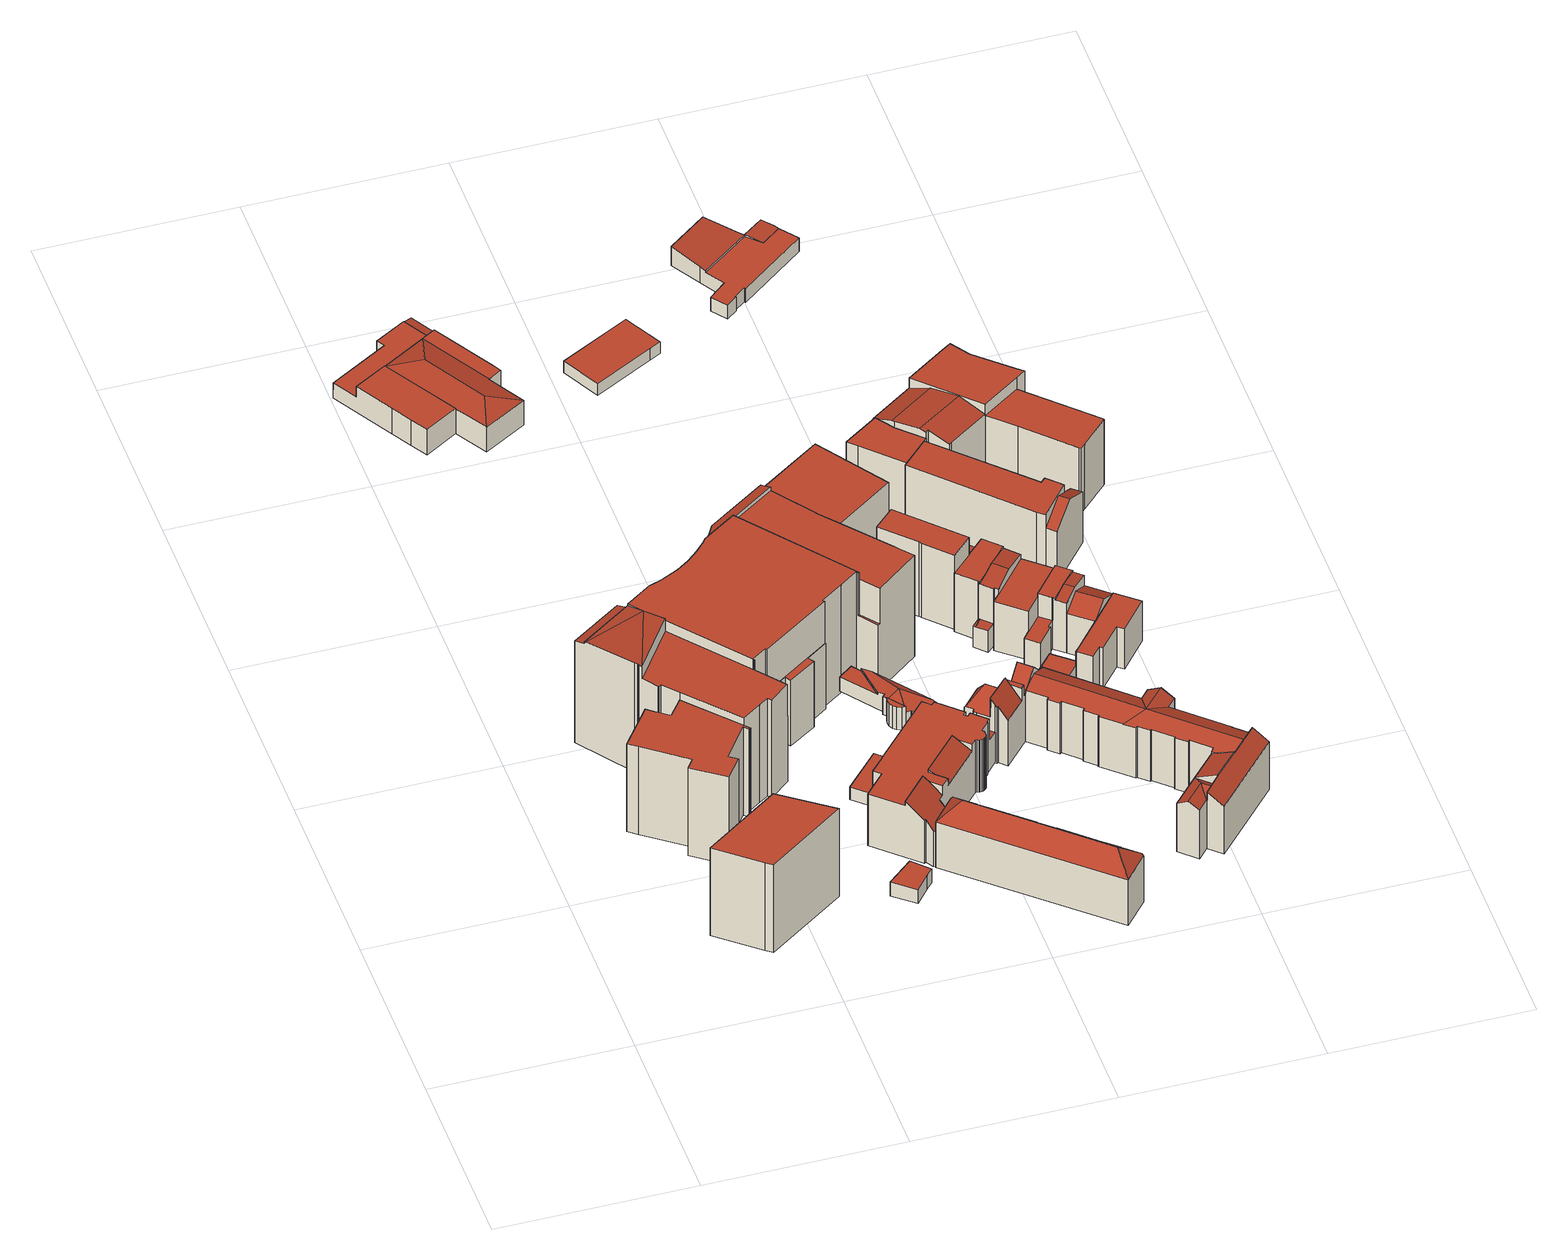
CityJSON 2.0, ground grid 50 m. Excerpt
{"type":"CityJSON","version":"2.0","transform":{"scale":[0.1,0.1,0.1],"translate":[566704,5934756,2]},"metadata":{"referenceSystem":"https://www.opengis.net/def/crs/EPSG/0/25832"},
"CityObjects":{
"building1":{"type":"Building","attributes":{"Gemeindeschluessel":"02000000","Geometrietyp2DReferenz":"3000","function":"31001_1010","roofType":"1000","measuredHeight":26.86,"storeysAboveGround":8},"geometry":[{"type":"MultiSurface","lod":"2","boundaries":[[[0,1,2,3]],[[3,2,4,5]],[[6,7,8,9]],[[9,8,1,0]],[[5,4,7,6]],[[5,6,9,0,3]],[[7,4,2,1,8]]],"semantics":{"surfaces":[{"type":"WallSurface"},{"type":"GroundSurface"},{"type":"RoofSurface"}],"values":[0,0,0,0,0,1,2]}}]},
"building2":{"type":"Building","attributes":{"Gemeindeschluessel":"02000000","Geometrietyp2DReferenz":"3000","function":"31001_1010","roofType":"1000","measuredHeight":26.84,"storeysAboveGround":8},"geometry":[{"type":"MultiSurface","lod":"2","boundaries":[[[10,11,12,13]],[[14,15,16,17]],[[18,19,20,21]],[[21,20,22,23]],[[24,25,26,27,28,29,10,13,14,17,30,31,32,18,21,23]],[[33,34,35,36,37,38,22,20,19,39,40,41,16,15,12,11]],[[33,11,10,29]],[[38,37,25,24]],[[22,38,24,23]],[[39,19,18,32]],[[36,35,27,26]],[[40,39,32,31]],[[37,36,26,25]],[[35,34,28,27]],[[34,33,29,28]],[[41,40,31,30]],[[16,41,30,17]],[[12,15,14,13]]],"semantics":{"surfaces":[{"type":"WallSurface"},{"type":"GroundSurface"},{"type":"RoofSurface"}],"values":[0,0,0,0,1,2,0,0,0,0,0,0,0,0,0,0,0,0]}}]},
"building3":{"type":"Building","attributes":{"Gemeindeschluessel":"02000000","Geometrietyp2DReferenz":"3000","function":"31001_2500","roofType":"1000","measuredHeight":4.19,"storeysAboveGround":1},"geometry":[{"type":"MultiSurface","lod":"2","boundaries":[[[42,43,44,45]],[[46,44,43,47,48]],[[49,50,51,42,45]],[[50,49,46,48]],[[49,45,44,46]],[[42,51,47,43]],[[51,50,48,47]]],"semantics":{"surfaces":[{"type":"WallSurface"},{"type":"RoofSurface"},{"type":"GroundSurface"}],"values":[0,1,2,0,0,0,0]}}]},
"building4":{"type":"Building","attributes":{"Gemeindeschluessel":"02000000","Geometrietyp2DReferenz":"3000","function":"31001_2080","roofType":"3100","measuredHeight":9.26,"storeysAboveGround":2},"geometry":[{"type":"MultiSurface","lod":"2","boundaries":[[[52,53,54,55,56,57]],[[58,59,60]],[[61,62,63,64]],[[65,66,67,68,69]],[[70,71,72,73]],[[60,56,55,74]],[[75,54,53,76]],[[76,53,52,77]],[[78,79,80,81]],[[64,82,83,61]],[[84,63,62,85]],[[86,67,66,87]],[[88,65,69,59]],[[89,71,70,90]],[[91,75,76,77,92,78,81,84,85,93,86,87,94,89,90]],[[95,83,82,80,79,96,97]],[[95,97,57,56,60,59,69,68]],[[80,82,64,63,84,81]],[[98,91,90,70,73]],[[71,89,94,99]],[[94,87,66,65,88,99]],[[86,93,83,95,68,67]],[[93,85,62,61,83]],[[75,91,98,74,55,54]],[[92,77,52,57,97,96]],[[96,79,78,92]],[[72,71,99,88,59,58]],[[72,58,60,74,98,73]]],"semantics":{"surfaces":[{"type":"RoofSurface"},{"type":"WallSurface"},{"type":"GroundSurface"}],"values":[0,0,0,0,0,1,1,1,1,1,1,1,1,1,2,0,1,1,1,1,1,1,1,1,1,1,0,0]}}]},
"building5":{"type":"Building","attributes":{"Gemeindeschluessel":"02000000","Geometrietyp2DReferenz":"3000","function":"31001_2070","roofType":"1000","measuredHeight":33.61,"storeysAboveGround":8},"geometry":[{"type":"MultiSurface","lod":"2","boundaries":[[[100,101,102,103]],[[104,105,106,107]],[[108,109,110,111,112,105,104]],[[113,114,105,112]],[[115,116,117,118,119,120,121,122]],[[123,124,125,126,127,128]],[[128,102,101,123]],[[129,111,110,130]],[[130,110,109,131]],[[131,109,108,132]],[[105,114,133]],[[134,133,114,113,135]],[[136,137,138,139]],[[139,138,140,141]],[[141,140,142,143]],[[144,145,146,147]],[[147,146,148,149]],[[149,148,150,151]],[[151,150,152,153]],[[105,154,106]],[[155,156,157,158]],[[159,158,157,160,161]],[[162,161,160,163,164]],[[165,166,167,168]],[[168,167,169,170]],[[121,171,172,122]],[[173,174,175,176]],[[177,178,179,180,181]],[[180,179,133,134]],[[182,183,184,185]],[[185,184,186,187]],[[187,186,188,189]],[[190,120,119,191]],[[191,119,118,192]],[[192,118,117,193]],[[193,117,116,194]],[[194,116,115,195]],[[196,197,198,199]],[[200,201,158,159]],[[202,203,204,205]],[[205,204,206,207]],[[207,206,208,209]],[[210,211,212,213]],[[214,127,126,215]],[[215,126,125,216]],[[217,165,168,170,190,191,192,193,194,195,173,176,218,182,185,187,189,136,139,141,143,129,130,131,132,219,214,215,216,144,147,149,151,153,220,221,222,196,199,202,205,207,209,223,210,213]],[[188,186,184,183,224,180,134,135,142,140,138,137]],[[225,226,155,158,201,198,197]],[[227,212,211,228,208,206,204,203,200,159,161]],[[219,132,108,104,107,100,103]],[[129,143,142,135,113,112,111]],[[188,137,136,189]],[[164,163,166,165,217,229]],[[230,218,176,175,178,177]],[[225,197,196,222]],[[217,213,212,227,231,229]],[[231,227,161,162]],[[228,211,210,223]],[[208,228,223,209]],[[202,199,198,201,200,203]],[[226,225,222,221]],[[182,218,230,232,224,183]],[[181,180,224,232]],[[173,195,115,122,172,174]],[[190,170,169,171,121,120]],[[221,220,233,156,155,226]],[[233,220,153,152]],[[144,216,125,124,234,145]],[[107,106,154,234,124,123,101,100]],[[214,219,103,102,128,127]],[[231,162,164,229]],[[181,232,230,177]],[[233,152,150,148,146,145,234,154,105,133,179,178,175,174,172,171,169,167,166,163,160,157,156]]],"semantics":{"surfaces":[{"type":"RoofSurface"},{"type":"WallSurface"},{"type":"GroundSurface"}],"values":[0,0,0,0,0,0,1,1,1,1,1,1,1,1,1,1,1,1,1,1,1,1,1,1,1,1,1,1,1,1,1,1,1,1,1,1,1,1,1,1,1,1,1,1,1,2,0,0,0,1,1,1,1,1,1,1,1,1,1,1,1,1,1,1,1,1,1,1,1,1,0,0,0]}}]},
"building6":{"type":"Building","attributes":{"Gemeindeschluessel":"02000000","Geometrietyp2DReferenz":"3000","function":"31001_3050","roofType":"1000","measuredHeight":17.18,"storeysAboveGround":5},"geometry":[{"type":"MultiSurface","lod":"2","boundaries":[[[235,236,237,238,239,240]],[[241,242,243,244]],[[245,246,247,248]],[[248,247,249,250]],[[251,252,253,254]],[[255,256,257,258]],[[258,257,259]],[[260,261,262,263]],[[263,262,264,265]],[[235,266,236]],[[267,268,259]],[[269,240,239,270]],[[270,239,238]],[[235,240,269]],[[271,272,273,274]],[[274,273,275,276]],[[276,275,277,278]],[[244,279,280,241]],[[281,282,283,284]],[[284,283,285,286]],[[286,285,287,288]],[[288,287,289,290]],[[290,289,291,292]],[[292,291,293,294]],[[294,293,295,296]],[[296,295,297,298]],[[298,297,299,300]],[[300,299,301,302]],[[302,301,303,304]],[[304,303,305,306]],[[306,305,307,308]],[[308,307,309,310]],[[310,309,311,312]],[[312,311,313,314]],[[237,315,238]],[[316,243,242,317]],[[318,319,320,321]],[[314,313,315,237,236,266,268,267,322,323]],[[281,284,286,288,290,292,294,296,298,300,302,304,306,308,310,312,314,323,318,321,260,263,265,245,248,250,324,251,254,325,326,271,274,276,278,327,316,317]],[[277,275,273,272,328,329,330,249,247,246,255,258,259,268,266,235,269,270,238,315,313,311,309,307,305,303,301,299,297,295,293,291,289,287,285,283,282,280,279,331]],[[332,333,334,335,253,252]],[[249,330,324,250]],[[332,252,251,324,330,329]],[[281,317,242,241,280,282]],[[316,327,331,279,244,243]],[[277,331,327,278]],[[271,326,334,333,328,272]],[[261,260,321,320]],[[319,318,323,322]],[[333,332,329,328]],[[335,334,326,325]],[[253,335,325,254]],[[245,265,264,256,255,246]],[[319,322,267,259,257,256,264,262,261,320]]],"semantics":{"surfaces":[{"type":"RoofSurface"},{"type":"WallSurface"},{"type":"GroundSurface"}],"values":[0,0,1,1,1,1,1,1,1,1,1,1,1,1,1,1,1,1,1,1,1,1,1,1,1,1,1,1,1,1,1,1,1,1,1,1,1,1,2,0,0,1,1,1,1,1,1,1,1,1,1,1,1,0]}}]},
"building7":{"type":"Building","attributes":{"Gemeindeschluessel":"02000000","Geometrietyp2DReferenz":"3000","function":"31001_1010","roofType":"3200","measuredHeight":18.38,"storeysAboveGround":3},"geometry":[{"type":"MultiSurface","lod":"2","boundaries":[[[336,337,338,339,340,341]],[[342,343,336,341]],[[336,343,344,345,346,347,348,349,350,351,352,353,354,355,356,337]],[[342,357,344,343]],[[358,341,340,359]],[[359,340,339,360]],[[360,339,338,361]],[[362,342,341,358]],[[363,356,355,364]],[[364,355,354,365]],[[365,354,353,366]],[[366,353,352,367]],[[367,352,351,368]],[[368,351,350,369]],[[369,350,349,370]],[[370,349,348,371]],[[371,348,347,372]],[[372,347,346,373]],[[373,346,345,374]],[[375,357,342,362]],[[363,364,365,366,367,368,369,370,371,372,373,374,375,362,358,359,360,361]],[[375,374,345,344,357]],[[363,361,338,337,356]]],"semantics":{"surfaces":[{"type":"RoofSurface"},{"type":"WallSurface"},{"type":"GroundSurface"}],"values":[0,0,0,0,1,1,1,1,1,1,1,1,1,1,1,1,1,1,1,1,2,1,1]}}]},
"building8":{"type":"Building","attributes":{"Gemeindeschluessel":"02000000","Geometrietyp2DReferenz":"3000","function":"31001_3050","roofType":"3500","measuredHeight":7.02,"storeysAboveGround":1},"geometry":[{"type":"MultiSurface","lod":"2","boundaries":[[[376,377,378,379,380,381,382,383]],[[384,385,386,387,388,389,390]],[[382,391,383]],[[392,393,382,381,394]],[[395,396,397,391,382,393]],[[398,380,379,399]],[[399,379,378,400]],[[401,377,376,402]],[[394,389,388,392]],[[403,387,386,404]],[[404,386,385,405]],[[405,385,384,406]],[[406,384,390,407]],[[408,397,396,409]],[[410,395,393,411]],[[412,413,414,415]],[[415,414,416,417]],[[418,419,402,376,383,391,397,408,420,421]],[[412,415,417,410,411,403,404,405,406,407,422,398,399,400,423,418,421,424]],[[425,423,400,378,377,401]],[[403,411,393,392,388,387]],[[413,412,424,426]],[[426,424,421,420]],[[410,417,416,409,396,395]],[[422,407,390,389,394]],[[398,422,394,381,380]],[[419,418,423,425]],[[426,420,408,409,416,414,413]],[[419,425,401,402]]],"semantics":{"surfaces":[{"type":"RoofSurface"},{"type":"WallSurface"},{"type":"GroundSurface"}],"values":[0,0,0,0,0,1,1,1,1,1,1,1,1,1,1,1,1,1,2,1,1,1,1,1,1,1,1,0,0]}}]},
"building9":{"type":"Building","attributes":{"Gemeindeschluessel":"02000000","Geometrietyp2DReferenz":"3000","function":"31001_2070","roofType":"1000","measuredHeight":29.57,"storeysAboveGround":6},"geometry":[{"type":"MultiSurface","lod":"2","boundaries":[[[427,428,429,430]],[[430,429,431,432]],[[432,431,433,434]],[[434,433,435,436]],[[437,438,439,440]],[[438,437,428,427]],[[440,439,436,435]],[[436,439,438,427,430,432,434]],[[440,435,433,431,429,428,437]]],"semantics":{"surfaces":[{"type":"WallSurface"},{"type":"GroundSurface"},{"type":"RoofSurface"}],"values":[0,0,0,0,0,0,0,1,2]}}]},
"building10":{"type":"Building","attributes":{"Gemeindeschluessel":"02000000","Geometrietyp2DReferenz":"3000","function":"31001_2080","roofType":"1000","measuredHeight":3.57,"storeysAboveGround":1},"geometry":[{"type":"MultiSurface","lod":"2","boundaries":[[[441,442,443,444,445]],[[446,447,448,449,450]],[[446,445,444,447]],[[447,444,443,448]],[[448,443,442,449]],[[449,442,441,450]],[[450,441,445,446]]],"semantics":{"surfaces":[{"type":"RoofSurface"},{"type":"GroundSurface"},{"type":"WallSurface"}],"values":[0,1,2,2,2,2,2]}}]},
"building11":{"type":"Building","attributes":{"Gemeindeschluessel":"02000000","Geometrietyp2DReferenz":"3000","function":"31001_1010","roofType":"3100","measuredHeight":19.63,"storeysAboveGround":3},"geometry":[{"type":"MultiSurface","lod":"2","boundaries":[[[451,452,453,454,455,456]],[[457,458,459,460,461,462,452,451]],[[463,464,465,466,467,468,469,470,471,472,461]],[[452,462,461,473,453]],[[469,474,475,476,477]],[[478,479,480,481,482,483,484]],[[482,485,486,487,488,489,483]],[[490,491,492,493,494]],[[495,496,491,490]],[[497,456,455,412]],[[412,455,454,424]],[[498,459,458,499]],[[499,458,457,500]],[[460,463,461]],[[461,472,473]],[[477,470,469]],[[501,467,466,502]],[[502,466,465,503]],[[503,465,464,504]],[[484,476,475,478]],[[468,474,469]],[[505,489,488,506]],[[506,488,487,507]],[[480,508,481]],[[509,510,511,512]],[[512,511,513,514]],[[514,513,515,516]],[[516,515,517,518]],[[518,517,519,520]],[[520,519,521,522]],[[522,521,523,524]],[[485,525,486]],[[526,527,528,529]],[[530,531,532,533]],[[534,535,536,537]],[[537,536,538,539]],[[539,538,540,541]],[[492,542,543,494,493]],[[544,545,546,547]],[[544,548,549]],[[550,551,552,553]],[[547,546,554]],[[554,555,556]],[[532,531,540,538,536,535,557,548,544,547,554,558,559,528,527]],[[560,561,562,563,564,534,537,539,541,530,533,526,529,509,512,514,516,518,520,522,524,565,501,502,503,504,498,499,500,497,412,424,566,505,506,507,567,568,569,570,550,553,571]],[[572,555,554,546,542,573,574]],[[505,566,471,470,477,476,484,483,489]],[[494,493,494,549,548,557,564,563,575]],[[572,574,560,571]],[[576,558,554,556,552,551]],[[566,424,454,453,473,472,471]],[[501,565,479,478,475,474,468,467]],[[577,567,507,487,486,525]],[[509,529,528,559,578,510]],[[579,568,567,577]],[[551,550,570,576]],[[561,560,574,573,496,495,580]],[[571,553,552,556,555,572]],[[573,542,492,491,496]],[[543,542,546,545]],[[569,568,579,581,582]],[[576,570,569,582]],[[583,562,561,580]],[[534,564,557,535]],[[530,541,540,531]],[[563,562,583,584,575]],[[526,533,532,527]],[[565,524,523,508,480,479]],[[481,585,485,482]],[[498,504,464,463,460,459]],[[497,500,457,451,456]],[[543,545,544,549,494]],[[558,576,582,581]],[[558,581,579,577]],[[584,583,580,495,490]],[[584,490,494,575]],[[558,577,525,485,585]],[[558,585,481,508,523,521,519,517,515,513,511,510,578,559]]],"semantics":{"surfaces":[{"type":"RoofSurface"},{"type":"WallSurface"},{"type":"GroundSurface"}],"values":[0,0,0,0,0,0,0,0,0,1,1,1,1,1,1,1,1,1,1,1,1,1,1,1,1,1,1,1,1,1,1,1,1,1,1,1,1,1,1,1,1,1,1,0,2,0,1,1,1,0,1,1,1,1,1,1,1,1,1,1,1,1,1,1,1,1,1,1,1,1,1,0,0,0,0,0,0,0]}}]},
"building12":{"type":"Building","attributes":{"Gemeindeschluessel":"02000000","Geometrietyp2DReferenz":"3000","function":"31001_1010","roofType":"1000","measuredHeight":22.8,"storeysAboveGround":4},"geometry":[{"type":"MultiSurface","lod":"2","boundaries":[[[586,587,588,589,590,591]],[[592,593,594,595]],[[596,591,590,597]],[[597,590,589,598]],[[599,588,587,600]],[[600,587,586,601]],[[599,600,601,602,603,592,595,604]],[[594,593,605,606,596,597,598,607]],[[594,607,604,595]],[[602,601,586,591,596,606]],[[599,604,607,598,589,588]],[[605,593,592,603]],[[606,605,603,602]]],"semantics":{"surfaces":[{"type":"RoofSurface"},{"type":"WallSurface"},{"type":"GroundSurface"}],"values":[0,1,1,1,1,1,2,0,1,1,1,1,1]}}]},
"building13":{"type":"Building","attributes":{"Gemeindeschluessel":"02000000","Geometrietyp2DReferenz":"3000","function":"31001_1010","roofType":"1000","measuredHeight":7.49,"storeysAboveGround":2},"geometry":[{"type":"MultiSurface","lod":"2","boundaries":[[[608,609,610,611]],[[612,613,614,615]],[[615,614,609,608]],[[616,617,613,612]],[[617,616,611,610]],[[611,616,612,615,608]],[[617,610,609,614,613]]],"semantics":{"surfaces":[{"type":"WallSurface"},{"type":"GroundSurface"},{"type":"RoofSurface"}],"values":[0,0,0,0,0,1,2]}}]},
"building14":{"type":"Building","attributes":{"Gemeindeschluessel":"02000000","Geometrietyp2DReferenz":"3000","function":"31001_2010","roofType":"1000","measuredHeight":18.44,"storeysAboveGround":5},"geometry":[{"type":"MultiSurface","lod":"2","boundaries":[[[618,619,620,621,622,623,624,625,626,627]],[[628,629,630,631]],[[632,633,634,635,636,621,637]],[[635,638,639,622,636]],[[631,640,641,642]],[[643,627,626,644]],[[644,626,625,645]],[[645,625,624,646]],[[639,623,622]],[[621,620,637]],[[631,630,640]],[[647,634,633,648]],[[647,648,649,650,651,643,644,645,646,652]],[[647,652,638,635,634]],[[622,621,636]],[[650,649,628,631,642]],[[649,648,633,632,629,628]],[[643,651,618,627]],[[651,650,642,641,619,618]],[[640,630,629,632,637,620,619,641]],[[652,646,624,623,639,638]]],"semantics":{"surfaces":[{"type":"RoofSurface"},{"type":"WallSurface"},{"type":"GroundSurface"}],"values":[0,0,0,0,0,1,1,1,1,1,1,1,2,1,1,1,1,1,1,1,1]}}]},
"building15":{"type":"Building","attributes":{"Gemeindeschluessel":"02000000","Geometrietyp2DReferenz":"3000","function":"31001_2010","roofType":"1000","measuredHeight":20.23,"storeysAboveGround":5},"geometry":[{"type":"MultiSurface","lod":"2","boundaries":[[[653,654,655,656]],[[656,655,657,658]],[[658,657,659,660]],[[660,659,661,662]],[[662,661,663,664]],[[664,663,665,666]],[[667,668,669,670]],[[666,665,668,667]],[[654,653,670,669]],[[670,653,656,658,660,662,664,666,667]],[[654,669,668,665,663,661,659,657,655]]],"semantics":{"surfaces":[{"type":"WallSurface"},{"type":"GroundSurface"},{"type":"RoofSurface"}],"values":[0,0,0,0,0,0,0,0,0,1,2]}}]},
"building16":{"type":"Building","attributes":{"Gemeindeschluessel":"02000000","Geometrietyp2DReferenz":"3000","function":"31001_1010","roofType":"1000","measuredHeight":15,"storeysAboveGround":5},"geometry":[{"type":"MultiSurface","lod":"2","boundaries":[[[671,672,673,674,675]],[[676,677,678,679,680]],[[676,675,674,677]],[[677,674,673,678]],[[678,673,672,679]],[[679,672,671,680]],[[680,671,675,676]]],"semantics":{"surfaces":[{"type":"RoofSurface"},{"type":"GroundSurface"},{"type":"WallSurface"}],"values":[0,1,2,2,2,2,2]}}]},
"building17":{"type":"Building","attributes":{"Gemeindeschluessel":"02000000","Geometrietyp2DReferenz":"3000","function":"31001_2010","roofType":"1000","measuredHeight":16,"storeysAboveGround":3},"geometry":[{"type":"MultiSurface","lod":"2","boundaries":[[[681,682,683,684,685,686,687,688]],[[689,690,691,692,693,694,695,696]],[[697,698,699,696,700]],[[698,701,702,689,699]],[[703,688,687,704]],[[704,687,686,705]],[[706,683,682,707]],[[707,682,681,708]],[[708,681,688,703]],[[702,690,689]],[[696,695,700]],[[684,693,692,685]],[[709,710,706,707,708,703,704,705,711,712]],[[709,712,701,698,697]],[[689,696,699]],[[710,709,697,700,695,694]],[[712,711,691,690,702,701]],[[706,710,694,693,684,683]],[[711,705,686,685,692,691]]],"semantics":{"surfaces":[{"type":"RoofSurface"},{"type":"WallSurface"},{"type":"GroundSurface"}],"values":[0,0,0,0,1,1,1,1,1,1,1,1,2,1,1,1,1,1,1]}}]},
"building18":{"type":"Building","attributes":{"Gemeindeschluessel":"02000000","Geometrietyp2DReferenz":"3000","function":"31001_1010","roofType":"1000","measuredHeight":12.37,"storeysAboveGround":4},"geometry":[{"type":"MultiSurface","lod":"2","boundaries":[[[713,714,715,716]],[[716,715,717,718]],[[718,717,719,720]],[[721,722,723,724]],[[724,723,725,726]],[[726,725,727,728]],[[728,727,714,713]],[[729,730,731,732]],[[732,731,722,721]],[[730,729,720,719]],[[720,729,732,721,724,726,728,713,716,718]],[[730,719,717,715,714,727,725,723,722,731]]],"semantics":{"surfaces":[{"type":"WallSurface"},{"type":"GroundSurface"},{"type":"RoofSurface"}],"values":[0,0,0,0,0,0,0,0,0,0,1,2]}}]},
"building19":{"type":"Building","attributes":{"Gemeindeschluessel":"02000000","Geometrietyp2DReferenz":"3000","function":"31001_1010","roofType":"3100","measuredHeight":14.76,"storeysAboveGround":4},"geometry":[{"type":"MultiSurface","lod":"2","boundaries":[[[733,734,735,736]],[[734,737,738,735]],[[739,733,736,740]],[[741,738,737,742]],[[742,737,734,733,739]],[[740,736,735,738,741]],[[740,741,742,739]]],"semantics":{"surfaces":[{"type":"RoofSurface"},{"type":"WallSurface"},{"type":"GroundSurface"}],"values":[0,0,1,1,1,1,2]}}]},
"building20":{"type":"Building","attributes":{"Gemeindeschluessel":"02000000","Geometrietyp2DReferenz":"3000","function":"31001_2010","roofType":"1000","measuredHeight":19.7,"storeysAboveGround":5},"geometry":[{"type":"MultiSurface","lod":"2","boundaries":[[[743,659,744,745]],[[745,744,746,747]],[[748,749,750,751]],[[752,753,663,754]],[[754,663,661,755]],[[756,757,758,759]],[[750,749,758,757,746,744,659,661,663,753]],[[748,751,752,754,755,743,745,747,756,759]],[[752,751,750,753]],[[748,759,758,749]],[[756,747,746,757]],[[743,755,661,659]]],"semantics":{"surfaces":[{"type":"WallSurface"},{"type":"RoofSurface"},{"type":"GroundSurface"}],"values":[0,0,0,0,0,0,1,2,0,0,0,0]}}]},
"building21":{"type":"Building","attributes":{"Gemeindeschluessel":"02000000","Geometrietyp2DReferenz":"3000","function":"31001_2080","roofType":"1000","measuredHeight":5.64,"storeysAboveGround":1},"geometry":[{"type":"MultiSurface","lod":"2","boundaries":[[[760,761,762,763,764,765,766]],[[767,768,769,770,771]],[[772,773,774,775]],[[776,766,765,777]],[[777,765,764,778]],[[778,764,763,779]],[[775,762,761,780]],[[781,760,766,776]],[[782,783,784,785]],[[785,784,786,787]],[[787,786,788,789]],[[790,791,792,793]],[[771,770,772,775]],[[772,770,769,773]],[[794,768,767,795]],[[771,775,795,767]],[[790,793,782,785,787,789,796,781,776,777,778,779,797,798]],[[792,791,799,794,795,775,780,800,788,786,784,783]],[[800,780,761,760,781,796]],[[798,797,774,773,769,768,794,799]],[[799,791,790,798]],[[792,783,782,793]],[[788,800,796,789]],[[797,779,763,762,775,774]]],"semantics":{"surfaces":[{"type":"RoofSurface"},{"type":"WallSurface"},{"type":"GroundSurface"}],"values":[0,0,0,1,1,1,1,1,1,1,1,1,1,1,1,1,2,0,1,1,1,1,1,1]}}]},
"building22":{"type":"Building","attributes":{"Gemeindeschluessel":"02000000","Geometrietyp2DReferenz":"3000","function":"31001_1010","roofType":"3100","measuredHeight":19.62,"storeysAboveGround":3},"geometry":[{"type":"MultiSurface","lod":"2","boundaries":[[[801,802,803,804]],[[802,805,806,807,803]],[[808,801,804,748]],[[759,807,806,809]],[[809,806,805,810]],[[810,805,802,801,808]],[[748,804,803,807,759]],[[748,759,809,810,808]]],"semantics":{"surfaces":[{"type":"RoofSurface"},{"type":"WallSurface"},{"type":"GroundSurface"}],"values":[0,0,1,1,1,1,1,2]}}]},
"building23":{"type":"Building","attributes":{"Gemeindeschluessel":"02000000","Geometrietyp2DReferenz":"3000","function":"31001_2010","roofType":"1000","measuredHeight":23.28,"storeysAboveGround":5},"geometry":[{"type":"MultiSurface","lod":"2","boundaries":[[[811,812,813,814]],[[815,816,817,812,811]],[[818,819,820,821,822,817,816]],[[823,824,825,826,827,828,829,830]],[[831,821,820,832]],[[832,820,819,833]],[[833,819,818,834]],[[829,835,836,830]],[[837,838,839,840]],[[840,839,841,842]],[[842,841,843,844]],[[844,843,845,846]],[[847,828,827,848]],[[848,827,826,849]],[[849,826,825,850]],[[850,825,824,851]],[[851,824,823,852]],[[853,831,832,833,834,854,855,837,840,842,844,846,856,847,848,849,850,851,852]],[[838,837,855,814,813,857]],[[855,854,815,811,814]],[[857,813,812,817,822,836]],[[853,852,823,830,836]],[[847,856,835,829,828]],[[835,856,846,845]],[[831,853,836,822,821]],[[854,834,818,816,815]],[[845,843,841,839,838,857,836,835]]],"semantics":{"surfaces":[{"type":"RoofSurface"},{"type":"WallSurface"},{"type":"GroundSurface"}],"values":[0,0,0,0,1,1,1,1,1,1,1,1,1,1,1,1,1,2,1,1,1,1,1,1,1,1,0]}}]}
},
"vertices":[
[265,270,42],[265,270,311],[458,403,311],[458,403,42],[586,309,311],[586,309,42],[386,171,42],[386,171,311],[370,183,311],[370,183,42],
[214,655,36],[214,655,305],[192,671,305],[192,671,36],[268,772,36],[268,772,305],[289,756,305],[289,756,36],[478,638,36],[478,638,305],[477,637,305],[477,637,36],[473,634,305],[473,634,36],[463,646,36],[400,561,36],[420,546,36],[381,493,36],[301,552,36],[319,576,36],[318,734,36],[352,778,36],[467,651,36],[319,576,305],[301,552,305],[381,493,305],[420,546,305],[400,561,305],[463,646,305],[467,651,305],[352,778,305],[318,734,305],
[797,277,54],[797,277,96],[781,259,96],[781,259,54],[747,218,96],[758,318,96],[694,263,96],[747,218,54],[694,263,54],[758,318,54],
[98,2157,85],[128,2107,85],[153,2065,85],[236,2114,85],[126,2301,85],[42,2253,85],[214,2278,100],[237,2366,83],[126,2301,83],[270,2386,51],[292,2399,47],[245,2480,47],[223,2467,51],[341,2188,84],[374,2208,84],[362,2229,84],[270,2385,84],[237,2366,84],[285,2033,83],[393,2096,83],[307,2119,100],[285,2034,83],[236,2114,83],[153,2065,7],[128,2107,7],[98,2157,7],[156,2401,7],[156,2401,53],[144,2421,53],[144,2421,7],[223,2467,53],[270,2386,53],[245,2480,7],[292,2399,7],[362,2229,7],[374,2208,7],[341,2188,83],[393,2096,7],[285,2033,7],[237,2115,7],[6,2314,7],[270,2386,7],[340,2188,7],[270,2385,53],[6,2314,53],[42,2253,53],[237,2115,83],[340,2188,83],
[188,981,349],[319,1069,349],[301,1091,341],[172,1004,341],[190,979,355],[346,1036,359],[319,1069,354],[188,981,354],[272,867,364],[278,861,364],[280,858,364],[279,857,364],[284,850,365],[285,849,365],[384,989,365],[577,823,230],[630,858,230],[639,845,230],[709,891,230],[700,905,230],[753,941,230],[751,943,230],[576,825,230],[319,1069,230],[386,1115,230],[370,1111,230],[345,1106,230],[320,1104,230],[301,1091,230],[279,857,29],[280,858,29],[278,861,29],[272,867,29],[384,989,359],[384,989,328],[285,849,328],[352,778,29],[352,778,328],[319,815,328],[319,815,29],[313,810,328],[313,810,29],[312,812,328],[312,812,29],[394,1117,29],[394,1117,359],[417,1125,359],[417,1125,29],[463,1147,359],[463,1147,29],[496,1169,359],[496,1169,29],[524,1194,359],[524,1194,29],[319,1069,359],[553,1228,349],[553,1228,359],[640,1286,359],[640,1286,349],[640,1286,339],[856,1013,359],[856,1013,339],[856,1013,230],[853,1011,359],[853,1011,230],[849,1017,29],[849,1017,359],[804,985,359],[804,985,29],[748,947,359],[748,947,29],[751,943,359],[576,825,359],[573,829,29],[573,829,359],[536,804,359],[536,804,29],[539,800,230],[539,800,359],[538,800,359],[538,800,328],[538,800,230],[544,689,29],[544,689,328],[537,698,328],[537,698,29],[514,683,328],[514,683,29],[467,651,328],[467,651,29],[753,941,29],[700,905,29],[709,891,29],[639,845,29],[630,858,29],[577,823,29],[737,1385,29],[737,1385,341],[739,1381,342],[739,1381,29],[753,1362,339],[753,1362,349],[829,1257,29],[829,1257,339],[830,1256,339],[830,1256,29],[866,1213,339],[866,1213,29],[965,1095,339],[965,1095,29],[1001,1052,29],[1001,1052,339],[1000,1051,339],[1000,1051,29],[320,1104,29],[345,1106,29],[370,1111,29],[886,964,29],[596,732,29],[172,1004,29],[549,1221,29],[571,1252,29],[588,1285,29],[974,1084,29],[594,730,328],[588,1285,341],[571,1252,346],[892,968,339],[974,1084,339],[886,964,230],[596,732,230],[892,968,230],[594,730,230],[549,1221,359],[386,1115,359],
[862,465,209],[888,441,188],[975,535,188],[949,559,209],[938,569,217],[851,475,217],[1039,606,141],[1061,631,141],[1026,664,141],[1003,639,141],[698,446,50],[698,446,209],[748,501,209],[748,501,50],[732,516,209],[732,516,50],[706,609,50],[706,609,88],[792,702,88],[792,702,50],[767,383,209],[767,383,221],[832,454,221],[832,454,209],[844,444,209],[819,333,50],[819,333,161],[807,353,180],[807,353,50],[803,349,180],[803,349,50],[888,441,209],[869,420,180],[869,420,209],[851,475,209],[938,569,209],[928,692,50],[928,692,209],[936,700,209],[936,700,50],[995,645,209],[995,645,50],[987,637,209],[987,637,50],[1003,639,209],[1039,606,209],[1031,598,50],[1031,598,209],[1032,596,209],[1032,596,50],[1012,574,209],[1012,574,50],[1014,571,209],[1014,571,50],[1016,567,209],[1016,567,50],[1016,564,209],[1016,564,50],[1016,560,209],[1016,560,50],[1016,556,209],[1016,556,50],[1014,553,209],[1014,553,50],[1012,550,209],[1012,550,50],[1009,547,209],[1009,547,50],[1006,545,209],[1006,545,50],[1002,544,209],[1002,544,50],[998,544,209],[998,544,50],[995,544,209],[995,544,50],[991,546,209],[991,546,50],[987,547,209],[987,547,50],[975,535,209],[1026,664,50],[1061,631,50],[873,385,50],[873,385,157],[824,329,156],[824,329,50],[857,407,180],[857,407,50],[766,553,50],[828,669,50],[885,731,50],[995,630,50],[909,709,209],[766,554,209],[766,553,209],[995,630,209],[766,554,88],[909,709,88],[885,731,88],[828,669,88],
[888,330,236],[884,391,196],[881,394,192],[873,385,192],[824,329,192],[822,326,192],[1182,6,192],[1178,72,236],[1236,76,198],[1195,112,198],[1198,115,194],[1169,141,194],[1166,138,198],[1078,216,198],[1081,220,193],[1043,254,193],[1040,251,197],[955,327,197],[958,331,192],[931,354,192],[929,352,196],[1240,72,192],[822,326,52],[824,329,52],[873,385,52],[881,394,52],[1182,6,52],[929,352,52],[931,354,52],[958,331,52],[955,327,52],[1040,251,52],[1043,254,52],[1081,220,52],[1078,216,52],[1166,138,52],[1169,141,52],[1198,115,52],[1195,112,52],[1240,72,52],
[849,977,97],[860,888,97],[872,872,102],[866,867,99],[875,856,102],[875,855,102],[904,865,117],[867,953,104],[868,825,115],[873,815,115],[881,808,115],[891,804,115],[901,803,115],[869,846,115],[867,836,115],[969,821,104],[901,803,97],[902,803,97],[869,846,97],[913,806,98],[916,802,97],[987,798,97],[875,856,46],[866,867,46],[872,872,46],[860,888,90],[849,977,90],[891,804,46],[881,808,46],[873,815,46],[868,825,46],[867,836,46],[987,798,93],[916,802,87],[913,806,46],[902,803,46],[1009,693,46],[1009,693,88],[927,801,88],[927,801,46],[920,796,87],[920,796,46],[832,999,46],[832,999,90],[995,787,93],[995,787,46],[869,846,46],[796,972,46],[1050,738,46],[796,972,90],[1050,738,95],
[866,1213,30],[866,1213,326],[830,1256,326],[830,1256,30],[829,1257,326],[829,1257,30],[739,1381,326],[739,1381,30],[737,1385,326],[737,1385,30],[1023,1320,326],[1023,1320,30],[902,1497,30],[902,1497,326],
[582,2132,51],[733,2212,51],[761,2226,51],[709,2324,51],[531,2230,51],[531,2230,16],[709,2324,16],[761,2226,16],[733,2212,16],[582,2132,16],
[1007,686,188],[1055,688,242],[1053,735,190],[1050,738,183],[1009,693,183],[1004,688,183],[1022,671,188],[1020,669,183],[1026,664,183],[1052,640,183],[1078,667,241],[1078,667,242],[1052,640,241],[1061,631,224],[1065,628,218],[1068,631,218],[1086,614,185],[1135,667,186],[1113,687,225],[1105,695,241],[1102,692,241],[1101,692,241],[1101,692,189],[1135,667,225],[1143,677,225],[1113,704,225],[1105,695,225],[1143,677,185],[1148,682,193],[1149,681,193],[1158,691,208],[1178,712,240],[1147,740,240],[1113,704,185],[1197,733,208],[1211,747,187],[1205,752,187],[1202,748,193],[1177,771,192],[1433,250,212],[1454,230,212],[1474,252,193],[1431,291,193],[1431,291,194],[1434,208,193],[1435,208,193],[1004,688,46],[1026,664,46],[1020,669,46],[1022,671,46],[1086,614,46],[1068,631,46],[1065,628,46],[1061,631,46],[1177,771,46],[1202,748,46],[1205,752,46],[1149,681,203],[1282,550,46],[1282,550,200],[1284,551,201],[1284,551,46],[1255,578,201],[1255,578,46],[1258,581,203],[1258,581,46],[1215,621,203],[1215,621,46],[1212,617,201],[1212,617,46],[1188,639,201],[1188,639,46],[1191,642,203],[1191,642,46],[1211,747,201],[1355,488,46],[1355,488,202],[1352,486,200],[1352,486,46],[1383,468,46],[1383,468,203],[1381,465,202],[1381,465,46],[1454,406,46],[1454,406,204],[1451,402,202],[1451,402,46],[1425,425,202],[1425,425,46],[1427,427,203],[1427,427,46],[1474,252,220],[1474,252,223],[1501,349,200],[1535,317,223],[1535,317,220],[1535,317,200],[1492,357,200],[1492,357,194],[1563,424,46],[1563,424,200],[1561,422,201],[1561,422,46],[1568,353,220],[1599,387,220],[1599,387,201],[1498,364,204],[1387,520,220],[1328,507,200],[1466,179,46],[1434,209,46],[1408,180,46],[1365,219,46],[1498,364,46],[1148,682,46],[1102,692,46],[1394,578,46],[1416,602,46],[1466,556,46],[1445,532,46],[1630,358,46],[1630,358,192],[1435,208,220],[1466,179,192],[1365,219,194],[1445,532,200],[1394,578,201],[1328,508,200],[1416,602,201],[1434,209,194],[1441,579,220],[1466,556,200],[1408,180,194],[1386,199,212],[1178,712,220],
[1050,1177,259],[1055,1171,259],[1114,1110,259],[1164,1158,259],[1023,1303,259],[973,1255,259],[964,1406,31],[964,1406,174],[986,1428,174],[986,1428,31],[973,1255,174],[1023,1303,174],[1164,1158,174],[1114,1110,31],[1055,1171,31],[1050,1177,31],[956,1274,31],[1023,1320,31],[1207,1201,31],[1023,1320,174],[956,1274,174],[1207,1201,174],
[1215,812,46],[1215,812,121],[1266,871,121],[1266,871,46],[1311,813,46],[1311,813,121],[1263,758,121],[1263,758,46],[1321,825,46],[1321,825,121],
[1157,1064,206],[1156,1063,206],[1159,1060,206],[1180,1084,206],[1226,1138,206],[1247,1161,206],[1208,1201,206],[1207,1201,206],[1114,1110,206],[1113,1109,206],[1166,1018,91],[1184,1035,94],[1159,1060,94],[1143,1041,91],[1184,1035,201],[1186,1037,202],[1194,1029,202],[1235,1078,211],[1203,1111,211],[1159,1060,201],[1278,1129,201],[1247,1161,201],[1159,1060,91],[1156,1063,91],[1138,1046,91],[1113,1109,26],[1114,1110,26],[1207,1201,26],[1208,1201,26],[1194,1029,26],[1186,1037,26],[1166,1018,26],[1138,1046,26],[1157,1064,26],[1278,1129,26],
[1091,1641,29],[1091,1641,232],[1122,1596,232],[1122,1596,29],[1181,1539,232],[1181,1539,29],[1174,1532,232],[1174,1532,29],[1113,1471,232],[1113,1471,29],[1113,1472,232],[1113,1472,29],[1025,1560,232],[1025,1560,29],[1003,1582,29],[1003,1582,232],[1026,1597,232],[1026,1597,29],
[1242,952,188],[1343,1073,188],[1278,1129,188],[1194,1029,188],[1176,1008,188],[1176,1008,38],[1194,1029,38],[1278,1129,38],[1343,1073,38],[1242,952,38],
[1255,903,128],[1294,949,128],[1290,953,128],[1304,969,128],[1276,993,128],[1242,952,128],[1238,947,128],[1224,930,128],[1354,1019,198],[1376,1045,198],[1343,1073,198],[1276,993,198],[1304,969,198],[1304,970,198],[1309,965,198],[1331,991,198],[1331,947,193],[1364,986,200],[1342,1005,200],[1309,965,193],[1398,1026,193],[1376,1045,193],[1224,930,40],[1238,947,40],[1242,952,40],[1290,953,40],[1294,949,40],[1255,903,40],[1331,947,40],[1304,970,40],[1343,1073,40],[1398,1026,40],
[1311,813,42],[1311,813,165],[1321,825,165],[1321,825,42],[1386,900,165],[1386,900,42],[1452,979,165],[1452,979,42],[1425,866,42],[1425,866,165],[1374,806,165],[1374,806,42],[1367,812,165],[1367,812,42],[1343,785,165],[1343,785,42],[1507,933,42],[1507,933,165],[1440,853,165],[1440,853,42],
[1386,900,162],[1419,940,189],[1364,986,189],[1331,947,162],[1452,979,162],[1398,1026,162],[1386,900,41],[1331,947,41],[1398,1026,41],[1452,979,41],
[1174,1532,35],[1387,1317,232],[1387,1317,35],[1398,1328,232],[1398,1328,35],[1362,1207,35],[1362,1207,232],[1346,1221,232],[1346,1221,35],[1108,1466,35],[1108,1466,232],[1113,1472,35],[1113,1471,35],[1428,1299,35],[1428,1299,232],[1434,1292,232],[1434,1292,35],
[921,2436,60],[931,2419,58],[1052,2510,58],[1051,2510,58],[1035,2525,60],[976,2586,68],[877,2511,68],[1087,2475,54],[1134,2512,54],[1126,2523,55],[1102,2547,59],[1052,2510,59],[1102,2547,53],[1126,2523,53],[1104,2551,53],[1052,2510,53],[877,2511,11],[976,2586,11],[1035,2525,11],[1051,2510,11],[931,2419,53],[921,2436,11],[970,2320,11],[970,2320,53],[972,2318,53],[972,2318,11],[945,2297,53],[945,2297,11],[916,2335,53],[916,2335,11],[1001,2338,11],[1001,2338,53],[998,2342,53],[998,2342,11],[1134,2512,53],[1087,2475,53],[960,2372,11],[1104,2551,11],[1169,2468,11],[1169,2468,53],[960,2372,53],
[1384,1187,191],[1433,1244,231],[1410,1263,231],[1362,1207,192],[1481,1301,191],[1458,1320,191],[1434,1292,211],[1384,1187,35],[1458,1320,35],[1481,1301,35],
[1118,1602,250],[1235,1681,250],[1197,1719,227],[1088,1645,227],[1122,1596,250],[1169,1550,256],[1287,1629,256],[1181,1539,249],[1188,1546,250],[1228,1508,227],[1232,1511,227],[1336,1581,227],[1396,1522,224],[1507,1411,224],[1511,1407,224],[1523,1419,224],[1590,1487,224],[1587,1491,224],[1431,1645,224],[1336,1581,224],[1232,1511,25],[1228,1508,25],[1188,1546,25],[1181,1539,25],[1431,1645,258],[1336,1581,258],[1298,1788,25],[1298,1788,258],[1321,1803,258],[1321,1803,25],[1353,1756,258],[1353,1756,25],[1437,1679,258],[1437,1679,25],[1456,1663,258],[1456,1663,25],[1587,1491,25],[1590,1487,25],[1523,1419,25],[1511,1407,25],[1507,1411,25],[1396,1522,25],[1336,1581,25],[1122,1596,25],[1088,1645,25],[1431,1645,25],[1197,1719,258]
]}
